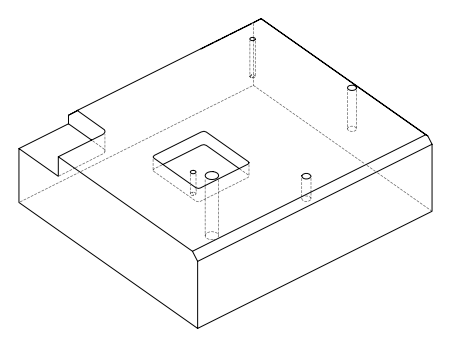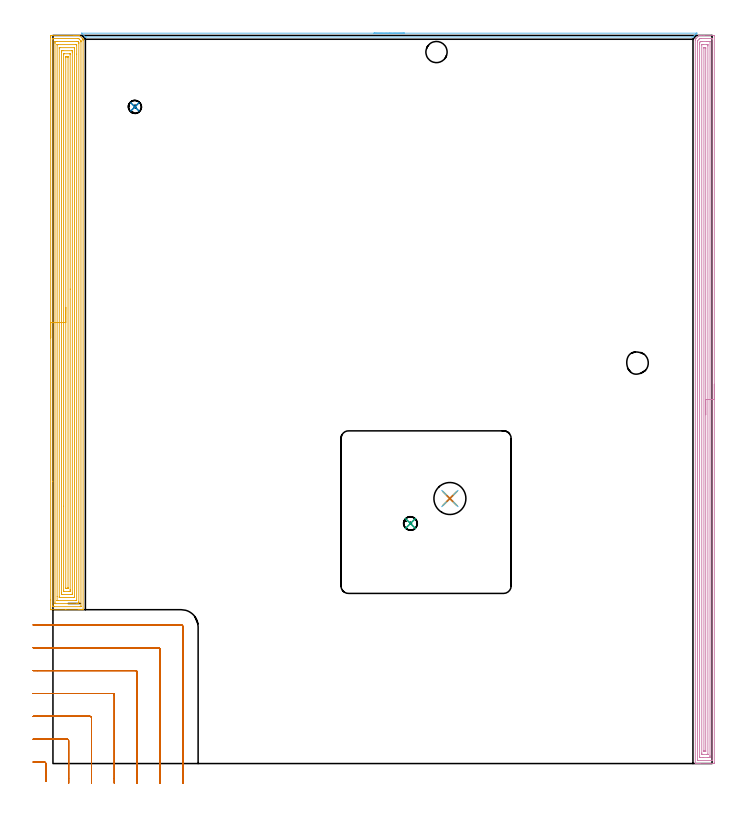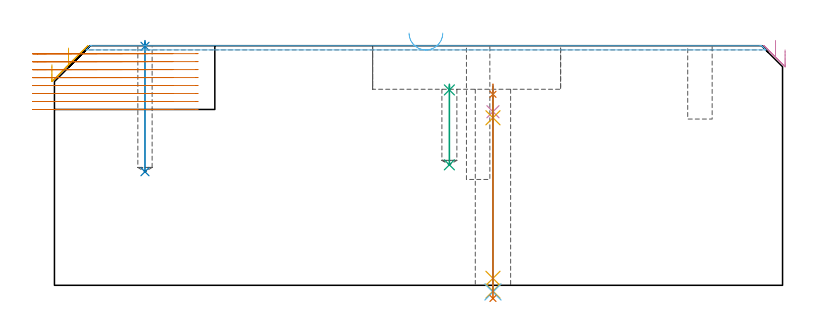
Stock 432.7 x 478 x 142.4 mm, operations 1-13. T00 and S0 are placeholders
(PLAN: 16 operations, 10 tool changes, 118.4 min)
(1 SPOT_DRILL | STEP1HOLE | NXT0321_9005460120000 | 0.05 min | 3098 mm3)
(2 SPOT_DRILL_1 | STEP1POCKET | NXT0321_9005460120000 | 0.03 min | 6 mm3)
(3 SPOT_DRILL_2 | STEP1POCKET_3 | NXT0321_9005460120000 | 0.03 min | 2957 mm3)
(4 DRILL_BLIND_HOLE_INTO_CENTER | STEP1HOLE | UGT0301_205 | 0.07 min | 433 mm3)
(5 GUN_DRILL_THROUGH_HOLE | STEP1HOLE | UGT0307_005 | 0.57 min | 5618 mm3)
(6 DRILL_TO_ENLARGE_THROUGH_HOLE | STEP1HOLE | NXT0301_102 | 0.5 min | 11002 mm3)
(7 DRILL_TO_ENLARGE_THROUGH_HOLE_1 | STEP1HOLE | UGT0301_051 | 0.51 min | 28937 mm3)
(8 DRILL_BLIND_HOLE_INTO_CENTER_1 | STEP1POCKET | UGT0301_480 | 0.31 min | 4115 mm3)
(9 DRILL_BLIND_HOLE_INTO_CENTER_2 | STEP1POCKET_3 | UGT0301_205 | 0.19 min | 2699 mm3)
(10 AREA_MILL | FG_CHAMFER_SURFACE | UGT0205_001 | 19.33 min | 37342 mm3)
(11 AREA_MILL_1 | FG_CHAMFER_SURFACE_1 | UGT0205_001 | 24.43 min | 87335 mm3)
(12 AREA_MILL_2 | FG_CHAMFER_SURFACE_2 | UGT0205_001 | 3.37 min | 1246 mm3)
(13 MILL_CORNER_NOTCH_RECTANGULAR | CORNER_NOTCH_RECTANGULAR | UGT0201_094 | Follow Part, ap 5, ae 75% | 13.99 min | 362023 mm3)
(14 MILL_RECTANGULAR_POCKET | POCKET_RECTANGULAR_STRAIGHT | NXT0201_009 | Follow Part, ap 2, ae 75% | 53.5 min | 296428 mm3)
(15 MILL_BLIND_HOLE_FROM_SOLID_MATERIAL | STEP1POCKET_1 | NXT0201_011 | Spiral | 0.84 min | 12017 mm3)
(16 MILL_BLIND_HOLE_FROM_SOLID_MATERIAL_1 | STEP1POCKET_2 | NXT0201_011 | Spiral | 0.62 min | 7200 mm3)
(TOOL NXT0321_9005460120000 | NC Spot Drill, 142deg, 12mm, Carbide, Uncoated | D12 PA142 FL30 Z2)
(TOOL UGT0301_205 | Twist Drill 8.9 mm | D8.9 PA118 FL78 Z2)
(TOOL UGT0307_005 | Gun Drill 8.3 mm | D8.3 PA130 FL24 Z1)
(TOOL NXT0301_102 | Carbide Drill 13.5mm [860.1-1350-108A1-MM 2214] | D13.5 PA140 FL123 Z2)
(TOOL UGT0301_051 | Twist Drill 21 mm | D21 PA118 FL145 Z2)
(TOOL UGT0301_480 | Carbide Drill 8.5 mm | D8.5 PA118 FL75 Z2)
(TOOL UGT0205_001 | Chamfer Mill 20 x 3 x 45 deg. | D20 FL50 Z2)
(TOOL UGT0201_094 | End mill 20 mm | D20 FL38 Z4)
(TOOL NXT0201_009 | ENDMILL 8mm [2P460-0800-NA 1630] | D8 FL26 Z6)
(TOOL NXT0201_011 | ENDMILL 12mm [2P460-1200-NA 1630] | D12 FL38 Z6)
(OP 1 SPOT_DRILL)
G17 G21 G94 G90
T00 M6
G54
G17 G0 G90 X260.6 Y174. S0 M3
G43 Z152.4 H0
G94 G81 G98 Z113.5 F250. R119.5
G80
M5
M2
(OP 2 SPOT_DRILL_1)
G17 G21 G94 G90
T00 M6
G54
G17 G0 G90 X53.8 Y431.1 S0 M3
G43 Z152.4 H0
G94 G81 G98 Z142.034 F250. R145.4
G80
M5
M2
(OP 3 SPOT_DRILL_2)
G17 G21 G94 G90
T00 M6
G54
G17 G0 G90 X234.7 Y157.6 S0 M3
G43 Z152.4 H0
G94 G81 G98 Z116.117 F250. R119.5
G80
M5
M2
(OP 4 DRILL_BLIND_HOLE_INTO_CENTER)
G17 G21 G94 G90
T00 M6
G54
G17 G0 G90 X260.6 Y174. S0 M3
G43 Z152.4 H0
G94 G81 G98 Z103.15 F250. R118.5
G80
M5
M2
(OP 5 GUN_DRILL_THROUGH_HOLE)
G17 G21 G94 G90
T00 M6
G54
G17 G0 G90 X260.6 Y174. M8
G43 Z152.4 H0
Z114.098
S716 M3
G94 G1 Z99.558 F125. M26
G4 X.084
Z4.15 F250.
G4 X.084
Z-3.435 F125.
G4 X.084
M5
M9
G0 Z114.098
Z152.4
M2
(OP 6 DRILL_TO_ENLARGE_THROUGH_HOLE)
G17 G21 G94 G90
T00 M6
G54
G17 G0 G90 X260.6 Y174. S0 M3
G43 Z152.4 H1
G94 G73 G98 Z-3.957 F250. Q13.384 R118.5
G80
M5
M2
(OP 7 DRILL_TO_ENLARGE_THROUGH_HOLE_1)
G17 G21 G94 G90
T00 M6
G54
G17 G0 G90 X260.6 Y174. S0 M3
G43 Z152.4 H0
G94 G73 G98 Z-7.809 F250. Q20.718 R118.5
G80
M5
M2
(OP 8 DRILL_BLIND_HOLE_INTO_CENTER_1)
G17 G21 G94 G90
T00 M6
G54
G17 G0 G90 X53.8 Y431.1 S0 M3
G43 Z152.4 H0
G94 G81 G98 Z67.5 F250. R144.4
G80
M5
M2
(OP 9 DRILL_BLIND_HOLE_INTO_CENTER_2)
G17 G21 G94 G90
T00 M6
G54
G17 G0 G90 X234.7 Y157.6 S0 M3
G43 Z152.4 H0
G94 G81 G98 Z71.6 F250. R118.5
G80
M5
M2
(OP 10 AREA_MILL)
G17 G21 G94 G90
T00 M6
G54
G17 G0 G90 X434.2 Y249. S1061 M3
G43 Z152.4 H0
Z139.9
G94 G1 Y248.962 Z139.028 F250.
Y248.848 Z138.164
Y248.659 Z137.312
Y248.397 Z136.48
Y248.063 Z135.674
Y247.66 Z134.9
Y247.192 Z134.164
Y246.66 Z133.472
Y246.071 Z132.829
Y245.428 Z132.24
Y244.736 Z131.708
Y244. Z131.24
Y243.226 Z130.837
Y242.42 Z130.503
Y241.588 Z130.241
Y240.737 Z130.052
Y239.872 Z129.938
Y239. Z129.9
Y0.611
X434.195 Y0.217 Z129.903
X434.192 Y0.01 Z129.906
X433.981 Y0. Z130.116
X424.853 Z139.241
X424.294 Z139.803
X423.968 Z140.128
X423.409 Z140.687
X423.083 Z141.011
X422.431 Z141.668
X422.067 Z142.032
X421.721 Z142.37
X421.702 Y0.008 Z142.388
X421.7 Y0.165 Z142.4
Y474.711
X421.704 Y475.486 Z142.393
X421.706 Y475.503 Z142.391
X421.804 Y475.603 Z142.294
X422.133 Y475.934 Z141.966
X423.968 Y477.769 Z140.13
X424.057 Y477.858 Z140.042
X424.1 Y477.902 Z139.996
X424.198 Y477.99 Z139.894
X424.291 Y477.998 Z139.801
X424.737 Y478. Z139.363
X425.086 Z139.014
X425.738 Z138.357
X426.949 Z137.148
X427.508 Z136.587
X433.701 Z130.396
X433.984 Y477.997 Z130.114
X434.192 Y477.99 Z129.906
X434.199 Y477.78 Z129.899
X434.2 Y239. Z129.9
X432.786 Z131.314
X432.785 Y2.181 Z131.315
X432.784 Y2.074 Z131.316
X432.781 Y2.021 Z131.319
X432.78 Y2.014 Z131.32
X432.769 Y2.01 Z131.331
X432.718 Y2.006 Z131.382
X432.324 Y2.001 Z131.776
X423.476 Z140.624
X423.238 Y2.006 Z140.862
X423.13 Y2.01 Z140.97
X423.121 Y2.015 Z140.979
X423.118 Y2.033 Z140.982
X423.116 Y2.079 Z140.984
X423.115 Y2.175 Z140.985
X423.114 Y2.366 Z140.986
Y473.818
X423.119 Y474.249 Z140.981
X423.121 Y474.459 Z140.979
X423.224 Y474.568 Z140.876
X423.361 Y474.711 Z140.739
X424.254 Y475.603 Z139.846
X424.56 Y475.899 Z139.54
X424.659 Y475.99 Z139.441
X424.853 Y475.993 Z139.247
X425.346 Y475.999 Z138.754
X432.424 Z131.676
X432.662 Y475.994 Z131.438
X432.77 Y475.99 Z131.33
X432.78 Y475.985 Z131.32
X432.782 Y475.967 Z131.318
X432.784 Y475.921 Z131.316
X432.785 Y475.825 Z131.315
X432.786 Y475.634 Z131.314
Y239.
X431.372 Z132.728
X431.371 Y5.075 Z132.729
X431.37 Y4.749 Z132.73
X431.366 Y4.182 Z132.734
X431.365 Y4.028 Z132.735
X431.219 Y4.009 Z132.881
X431.047 Y4.005 Z133.053
X430.343 Y4. Z133.757
X430.162 Z133.938
X426.623 Z137.477
X425.034 Z139.066
X424.853 Y4.002 Z139.247
X424.673 Y4.005 Z139.427
X424.553 Y4.01 Z139.547
X424.534 Y4.018 Z139.566
X424.533 Y4.034 Z139.567
X424.53 Y4.073 Z139.57
X424.529 Y4.182 Z139.571
X424.528 Y472.36 Z139.572
X424.53 Y472.925 Z139.57
X424.532 Y473.249 Z139.568
X424.535 Y473.361 Z139.565
X424.542 Y473.432 Z139.558
X424.885 Y473.786 Z139.215
X424.918 Y473.818 Z139.182
X425.084 Y473.973 Z139.016
X425.377 Y473.99 Z138.723
X425.559 Y473.998 Z138.541
X425.738 Y473.999 Z138.362
X426.442 Y474. Z137.658
X429.277 Z134.823
X430.866 Z133.234
X431.047 Y473.998 Z133.053
X431.228 Y473.995 Z132.872
X431.347 Y473.99 Z132.753
X431.366 Y473.982 Z132.734
X431.368 Y473.966 Z132.732
X431.37 Y473.927 Z132.73
X431.371 Y473.818 Z132.729
X431.372 Y239. Z132.728
X429.957 Z134.143
Y6.175
X429.956 Y6.077 Z134.144
X429.953 Y6.018 Z134.147
X429.95 Y6.01 Z134.15
X429.943 Y6.006 Z134.157
X429.917 Y6.003 Z134.183
X429.704 Y6.001 Z134.396
X429.277 Y6. Z134.823
X426.591 Z137.509
X426.188 Y6.006 Z137.912
X425.987 Y6.01 Z138.113
X425.949 Y6.016 Z138.151
X425.947 Y6.05 Z138.153
X425.945 Y6.107 Z138.155
X425.943 Y6.654 Z138.157
Y6.861
Y471.825
X425.944 Y471.924 Z138.156
X425.947 Y471.982 Z138.153
X425.95 Y471.99 Z138.15
X425.957 Y471.994 Z138.143
X425.983 Y471.997 Z138.117
X426.655 Y472. Z137.445
X429.309 Z134.791
X429.712 Y471.994 Z134.388
X429.913 Y471.99 Z134.187
X429.951 Y471.985 Z134.149
X429.953 Y471.951 Z134.147
X429.955 Y471.893 Z134.145
X429.957 Y471.346 Z134.143
Y471.139
Y239.
X428.543 Z135.557
X428.542 Y8.342 Z135.558
X428.538 Y8.039 Z135.562
X428.536 Y8.008 Z135.564
X428.531 Y8.005 Z135.569
X428.513 Y8.002 Z135.587
X428.148 Y8. Z135.952
X427.508 Y8.003 Z136.592
X427.416 Y8.006 Z136.684
X427.367 Y8.01 Z136.733
X427.362 Y8.19 Z136.738
X427.358 Y8.494 Z136.742
X427.357 Y8.647 Z136.743
X427.358 Y469.658 Z136.742
X427.362 Y469.962 Z136.738
X427.364 Y469.992 Z136.736
X427.369 Y469.995 Z136.731
X427.388 Y469.998 Z136.712
X427.752 Y470. Z136.348
X428.392 Y469.997 Z135.708
X428.484 Y469.994 Z135.616
X428.533 Y469.991 Z135.567
X428.538 Y469.81 Z135.562
X428.542 Y469.506 Z135.558
X428.543 Y469.353 Z135.557
Y239.
Y238.128 Z135.595
Y237.264 Z135.709
Y236.412 Z135.898
Y235.58 Z136.16
Y234.774 Z136.494
Y234. Z136.897
Y233.264 Z137.365
Y232.572 Z137.896
Y231.929 Z138.486
Y231.34 Z139.129
Y230.809 Z139.821
Y230.34 Z140.557
Y229.937 Z141.331
Y229.603 Z142.137
Y229.341 Z142.969
Y229.152 Z143.82
Y229.038 Z144.685
Y229. Z145.557
G0 Z152.4
M5
M2
(OP 11 AREA_MILL_1)
G17 G21 G94 G90
T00 M6
G54
G17 G0 G90 X-1.5 Y279.5 S1061 M3
G43 Z152.4 H0
Z131.1
G94 G1 Y279.538 Z130.228 F250.
Y279.652 Z129.364
Y279.841 Z128.512
Y280.103 Z127.68
Y280.437 Z126.874
Y280.84 Z126.1
Y281.308 Z125.364
Y281.84 Z124.672
Y282.429 Z124.029
Y283.072 Z123.44
Y283.764 Z122.909
Y284.5 Z122.44
Y285.274 Z122.037
Y286.08 Z121.703
Y286.912 Z121.441
Y287.763 Z121.252
Y288.628 Z121.138
Y289.5 Z121.1
Y476.99
X-1.499 Y477.392 Z121.101
X-1.495 Y477.877 Z121.103
X-1.492 Y477.991 Z121.106
X-1.015 Y477.996 Z121.583
X-0.413 Y478. Z122.184
X13.41 Z136.005
X14.011 Z136.606
X14.576 Z137.173
X14.895 Z137.491
X15.46 Z138.056
X15.779 Z138.374
X16.418 Z139.017
X17.105 Z139.704
X17.229 Y477.999 Z139.828
X17.3 Y477.99 Z139.896
X17.376 Y477.925 Z139.974
X19.693 Y475.607 Z142.292
X19.76 Y475.536 Z142.359
X19.794 Y475.495 Z142.391
X19.8 Y474.714 Z142.4
Y101.161
X19.797 Y101.009 Z142.388
X19.785 Y101.007 Z142.376
X19.449 Y101. Z142.049
X19.069 Z141.668
X18.431 Z141.026
X17.228 Z139.825
X16.663 Z139.257
X8.425 Z131.022
X-1.298 Y101.001 Z121.299
X-1.492 Y101.01 Z121.106
X-1.499 Y101.204 Z121.099
X-1.5 Y107.479 Z121.1
Y289.5
X-0.086 Z122.514
Y475.607
X-0.084 Y475.819 Z122.516
X-0.082 Y475.925 Z122.518
X-0.079 Y475.975 Z122.521
X-0.072 Y475.99 Z122.528
X-0.024 Y475.992 Z122.576
X0.366 Y475.999 Z122.966
X16.274 Y476. Z138.874
X16.663 Y475.997 Z139.263
X16.792 Y475.993 Z139.392
X16.838 Y475.99 Z139.438
X16.876 Y475.963 Z139.476
X16.949 Y475.893 Z139.549
X17.242 Y475.607 Z139.842
X17.547 Y475.303 Z140.147
X18.132 Y474.715 Z140.732
X18.33 Y474.508 Z140.93
X18.379 Y474.445 Z140.979
X18.381 Y474.396 Z140.981
X18.383 Y474.291 Z140.983
X18.386 Y473.868 Z140.986
Y473.822
Y103.393
X18.384 Y103.181 Z140.984
X18.382 Y103.075 Z140.982
X18.379 Y103.025 Z140.979
X18.372 Y103.01 Z140.972
X18.324 Y103.008 Z140.924
X17.934 Y103.001 Z140.534
X0.753 Y103. Z123.353
X0.257 Y103.001 Z122.857
X0.03 Y103.006 Z122.63
X-0.073 Y103.01 Z122.527
X-0.084 Y103.346 Z122.516
X-0.085 Y103.393 Z122.515
X-0.086 Y185.291 Z122.514
Y289.5
X1.328 Z123.928
X1.329 Y472.929 Z123.929
X1.33 Y473.24 Z123.93
X1.334 Y473.822 Z123.934
X1.335 Y473.969 Z123.935
X1.469 Y473.991 Z124.069
X1.637 Y473.995 Z124.237
X2.345 Y474. Z124.945
X2.521 Z125.121
X15.779 Z138.379
X15.955 Y473.998 Z138.555
X16.308 Y473.991 Z138.908
X16.401 Y473.988 Z139.001
X16.425 Y473.968 Z139.025
X16.477 Y473.92 Z139.077
X16.579 Y473.822 Z139.179
X16.663 Y473.737 Z139.263
X16.861 Y473.532 Z139.461
X16.957 Y473.431 Z139.557
X16.964 Y473.241 Z139.564
X16.968 Y472.929 Z139.568
X16.971 Y472.619 Z139.571
Y106.071
Y105.76
X16.966 Y105.178 Z139.566
X16.965 Y105.031 Z139.565
X16.83 Y105.009 Z139.43
X16.663 Y105.006 Z139.263
X15.955 Y105. Z138.555
X15.779 Z138.379
X1.813 Z124.413
X1.637 Y105.002 Z124.237
X1.461 Y105.006 Z124.061
X1.346 Y105.01 Z123.946
X1.335 Y105.021 Z123.935
X1.332 Y105.037 Z123.932
X1.33 Y105.074 Z123.93
X1.329 Y105.178 Z123.929
X1.328 Y105.49 Z123.928
Y289.5
X2.743 Z125.343
Y471.813
X2.744 Y471.908 Z125.344
X2.747 Y471.966 Z125.347
X2.749 Y471.99 Z125.349
X2.77 Y471.992 Z125.37
X2.981 Y471.997 Z125.581
X3.405 Y472. Z126.005
X14.932 Z137.532
X15.327 Y471.998 Z137.927
X15.525 Y471.993 Z138.125
X15.546 Y471.99 Z138.146
X15.551 Y471.98 Z138.151
X15.555 Y471.944 Z138.155
X15.556 Y471.89 Z138.156
X15.557 Y471.368 Z138.157
Y465.692
Y107.187
X15.556 Y107.092 Z138.156
X15.553 Y107.034 Z138.153
X15.55 Y107.01 Z138.15
X15.53 Y107.008 Z138.13
X15.319 Y107.003 Z137.919
X14.895 Y107. Z137.495
X3.368 Z125.968
X2.973 Y107.002 Z125.573
X2.775 Y107.007 Z125.375
X2.754 Y107.01 Z125.354
X2.749 Y107.02 Z125.349
X2.745 Y107.056 Z125.345
X2.744 Y107.109 Z125.344
X2.743 Y109.641 Z125.343
Y289.5
X4.157 Z126.757
Y469.625
X4.16 Y469.891 Z126.76
X4.163 Y469.966 Z126.763
X4.166 Y469.992 Z126.766
X4.171 Y469.994 Z126.771
X4.209 Y469.997 Z126.809
X4.289 Y469.999 Z126.889
X4.538 Y470. Z127.138
X14.011 Y469.999 Z136.611
X14.102 Y469.997 Z136.702
X14.128 Y469.994 Z136.728
X14.136 Y469.992 Z136.736
X14.138 Y469.935 Z136.738
X14.141 Y469.758 Z136.741
X14.143 Y469.492 Z136.743
Y469.359
Y109.375
X14.14 Y109.109 Z136.74
X14.137 Y109.034 Z136.737
X14.134 Y109.008 Z136.734
X14.129 Y109.006 Z136.729
X14.091 Y109.003 Z136.691
X14.011 Y109.001 Z136.611
X13.762 Y109. Z136.362
X4.289 Y109.001 Z126.889
X4.198 Y109.003 Z126.798
X4.172 Y109.006 Z126.772
X4.164 Y109.008 Z126.764
X4.162 Y109.064 Z126.762
X4.159 Y109.242 Z126.759
X4.157 Y109.774 Z126.757
Y289.5
X5.571 Z128.171
Y467.171
X5.572 Y467.574 Z128.172
X5.574 Y467.819 Z128.174
X5.578 Y467.94 Z128.178
X5.581 Y467.99 Z128.181
X5.639 Y467.995 Z128.239
X6.056 Y467.998 Z128.656
X6.518 Y468. Z129.118
X12.244 Y467.999 Z134.844
X12.709 Y467.996 Z135.309
X12.721 Y467.99 Z135.321
X12.724 Y467.982 Z135.324
X12.727 Y467.574 Z135.327
X12.729 Y467.084 Z135.329
Y466.681
Y111.829
X12.728 Y111.426 Z135.328
X12.726 Y111.181 Z135.326
X12.722 Y111.06 Z135.322
X12.719 Y111.01 Z135.319
X12.661 Y111.005 Z135.261
X12.244 Y111.002 Z134.844
X11.781 Y111. Z134.381
X6.056 Y111.001 Z128.656
X5.591 Y111.004 Z128.191
X5.579 Y111.01 Z128.179
X5.576 Y111.019 Z128.176
X5.573 Y111.426 Z128.173
X5.571 Y111.916 Z128.171
Y112.319
Y289.5
X6.985 Z129.585
X6.986 Y465.742 Z129.586
X6.987 Y465.789 Z129.587
X6.994 Y465.99 Z129.594
X7.406 Y465.997 Z130.006
X7.615 Y465.999 Z130.215
X11.152 Z133.752
X11.246 Y465.994 Z133.846
X11.264 Y465.99 Z133.864
X11.308 Y465.971 Z133.908
X11.313 Y465.836 Z133.913
X11.314 Y465.789 Z133.914
X11.315 Y311.47 Z133.915
Y114.149
X11.314 Y113.258 Z133.914
X11.313 Y113.211 Z133.913
X11.306 Y113.01 Z133.906
X10.894 Y113.003 Z133.494
X10.685 Y113.001 Z133.285
X7.148 Z129.748
X7.054 Y113.006 Z129.654
X7.036 Y113.01 Z129.636
X6.992 Y113.029 Z129.592
X6.987 Y113.164 Z129.587
X6.986 Y113.211 Z129.586
X6.985 Y168.915 Z129.585
Y289.5
X8.4 Z131.
Y463.422
X8.403 Y463.734 Z131.003
X8.407 Y463.941 Z131.007
X8.412 Y463.991 Z131.012
X8.433 Y463.994 Z131.033
X8.488 Y463.997 Z131.088
X8.708 Y464. Z131.308
X9.592 Z132.192
X9.811 Y463.998 Z132.411
X9.865 Y463.994 Z132.465
X9.889 Y463.99 Z132.489
X9.894 Y463.979 Z132.494
X9.898 Y463.93 Z132.498
X9.9 Y463.879 Z132.5
Y115.578
X9.897 Y115.266 Z132.497
X9.893 Y115.059 Z132.493
X9.888 Y115.009 Z132.488
X9.867 Y115.006 Z132.467
X9.812 Y115.003 Z132.412
X9.592 Y115. Z132.192
X8.708 Z131.308
X8.489 Y115.002 Z131.089
X8.435 Y115.006 Z131.035
X8.412 Y115.01 Z131.012
X8.406 Y115.021 Z131.006
X8.402 Y115.07 Z131.002
X8.4 Y115.121 Z131.
Y289.5
Y290.372 Z131.038
Y291.236 Z131.151
Y292.088 Z131.34
Y292.92 Z131.603
Y293.726 Z131.936
Y294.5 Z132.339
Y295.236 Z132.808
Y295.928 Z133.339
Y296.571 Z133.928
Y297.16 Z134.572
Y297.691 Z135.264
Y298.16 Z136.
Y298.563 Z136.773
Y298.897 Z137.579
Y299.159 Z138.411
Y299.348 Z139.263
Y299.462 Z140.128
Y299.5 Z141.
G0 Z152.4
M5
M2
(OP 12 AREA_MILL_2)
G17 G21 G94 G90
T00 M6
G54
G17 G0 G90 X210.75 Y479.5 S1061 M3
G43 Z152.4 H0
Z149.9
G94 G1 X210.788 Z149.028 F250.
X210.902 Z148.163
X211.091 Z147.312
X211.353 Z146.48
X211.687 Z145.674
X212.09 Z144.9
X212.558 Z144.164
X213.09 Z143.472
X213.679 Z142.829
X214.322 Z142.24
X215.014 Z141.708
X215.75 Z141.24
X216.524 Z140.837
X217.33 Z140.503
X218.162 Z140.241
X219.013 Z140.052
X219.878 Z139.938
X220.75 Z139.9
X422.684 Y479.499 Z139.899
X422.685 Y479.495 Z139.903
X422.684 Y479.486 Z139.912
X422.622 Y479.421 Z139.977
X422.089 Y478.888 Z140.511
X421.89 Y478.688 Z140.708
X421.33 Y478.129 Z141.27
X421.196 Y477.995 Z141.403
X421.014 Y477.812 Z141.584
X420.574 Y477.374 Z142.026
X420.303 Y477.104 Z142.294
X420.202 Y477.006 Z142.391
X419.411 Y477. Z142.4
X22.09
X21.318 Y477.004 Z142.392
X21.298 Y477.006 Z142.391
X21.197 Y477.102 Z142.296
X18.807 Y479.492 Z139.906
X18.812 Y479.495 Z139.904
X18.965 Y479.5 Z139.9
X220.75
X221.622 Z139.938
X222.486 Z140.052
X223.338 Z140.241
X224.17 Z140.503
X224.976 Z140.837
X225.75 Z141.24
X226.486 Z141.708
X227.178 Z142.24
X227.821 Z142.829
X228.41 Z143.472
X228.941 Z144.164
X229.41 Z144.9
X229.813 Z145.674
X230.147 Z146.48
X230.409 Z147.312
X230.598 Z148.163
X230.712 Z149.028
X230.75 Z149.9
G0 Z152.4
M5
M2
(OP 13 MILL_CORNER_NOTCH_RECTANGULAR)
G17 G21 G94 G90
T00 M6
G54
G17 G0 G90 X-4.7 Y-11.827 S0 M3
G43 Z152.4 H0
Z137.662
G94 G1 Y-8.827 F250.
Y0.007 F500.
G3 X-5.693 Y1. R1.
G1 X-10.
X-13. F250.
G0 Z152.4
X10.3 Y-13.
Z137.662
G1 Y-10.
Y15.007 F500.
G3 X9.307 Y16. R1.
G1 X-10.
X-13. F250.
G0 Z152.4
X25.3 Y-13.
Z137.662
G1 Y-10.
Y30.006 F500.
G3 X24.306 Y31. R1.
G1 X-10.
X-13. F250.
G0 Z152.4
X40.3 Y-13.
Z137.662
G1 Y-10.
Y45.006 F500.
G3 X39.306 Y46. R1.
G1 X-10.
X-13. F250.
G0 Z152.4
X55.3 Y-13.
Z137.662
G1 Y-10.
Y60.005 F500.
G3 X54.305 Y61. R1.
G1 X-10.
X-13. F250.
G0 Z152.4
X70.3 Y-13.
Z137.662
G1 Y-10.
Y75.005 F500.
G3 X69.305 Y76. R1.
G1 X-10.
X-13. F250.
G0 Z152.4
X85.3 Y-13.
Z137.662
G1 Y-10.
Y89.9 F500.
G3 X84.2 Y91. R1.1
G1 X-10.
X-13. F250.
G0 Z152.4
X-4.7 Y-11.827
Z132.925
G1 Y-8.827
Y0.007 F500.
G3 X-5.693 Y1. R1.
G1 X-10.
X-13. F250.
G0 Z152.4
X10.3 Y-13.
Z132.925
G1 Y-10.
Y15.007 F500.
G3 X9.307 Y16. R1.
G1 X-10.
X-13. F250.
G0 Z152.4
X25.3 Y-13.
Z132.925
G1 Y-10.
Y30.006 F500.
G3 X24.306 Y31. R1.
G1 X-10.
X-13. F250.
G0 Z152.4
X40.3 Y-13.
Z132.925
G1 Y-10.
Y45.006 F500.
G3 X39.306 Y46. R1.
G1 X-10.
X-13. F250.
G0 Z152.4
X55.3 Y-13.
Z132.925
G1 Y-10.
Y60.005 F500.
G3 X54.305 Y61. R1.
G1 X-10.
X-13. F250.
G0 Z152.4
X70.3 Y-13.
Z132.925
G1 Y-10.
Y75.005 F500.
G3 X69.305 Y76. R1.
G1 X-10.
X-13. F250.
G0 Z152.4
X85.3 Y-13.
Z132.925
G1 Y-10.
Y89.9 F500.
G3 X84.2 Y91. R1.1
G1 X-10.
X-13. F250.
G0 Z152.4
X-4.7 Y-11.827
Z128.187
G1 Y-8.827
Y0.007 F500.
G3 X-5.693 Y1. R1.
G1 X-10.
X-13. F250.
G0 Z152.4
X10.3 Y-13.
Z128.187
G1 Y-10.
Y15.007 F500.
G3 X9.307 Y16. R1.
G1 X-10.
X-13. F250.
G0 Z152.4
X25.3 Y-13.
Z128.187
G1 Y-10.
Y30.006 F500.
G3 X24.306 Y31. R1.
G1 X-10.
X-13. F250.
G0 Z152.4
X40.3 Y-13.
Z128.187
G1 Y-10.
Y45.006 F500.
G3 X39.306 Y46. R1.
G1 X-10.
X-13. F250.
G0 Z152.4
X55.3 Y-13.
Z128.187
G1 Y-10.
Y60.005 F500.
G3 X54.305 Y61. R1.
G1 X-10.
X-13. F250.
G0 Z152.4
X70.3 Y-13.
Z128.187
G1 Y-10.
Y75.005 F500.
G3 X69.305 Y76. R1.
G1 X-10.
X-13. F250.
G0 Z152.4
X85.3 Y-13.
Z128.187
G1 Y-10.
Y89.9 F500.
G3 X84.2 Y91. R1.1
G1 X-10.
X-13. F250.
G0 Z152.4
X-4.7 Y-11.827
Z123.45
G1 Y-8.827
Y0.007 F500.
G3 X-5.693 Y1. R1.
G1 X-10.
X-13. F250.
G0 Z152.4
X10.3 Y-13.
Z123.45
G1 Y-10.
Y15.007 F500.
G3 X9.307 Y16. R1.
G1 X-10.
X-13. F250.
G0 Z152.4
X25.3 Y-13.
Z123.45
G1 Y-10.
Y30.006 F500.
G3 X24.306 Y31. R1.
G1 X-10.
X-13. F250.
G0 Z152.4
X40.3 Y-13.
Z123.45
G1 Y-10.
Y45.006 F500.
G3 X39.306 Y46. R1.
G1 X-10.
X-13. F250.
G0 Z152.4
X55.3 Y-13.
Z123.45
G1 Y-10.
Y60.005 F500.
G3 X54.305 Y61. R1.
G1 X-10.
X-13. F250.
G0 Z152.4
X70.3 Y-13.
Z123.45
G1 Y-10.
Y75.005 F500.
G3 X69.305 Y76. R1.
G1 X-10.
X-13. F250.
G0 Z152.4
X85.3 Y-13.
Z123.45
G1 Y-10.
Y89.9 F500.
G3 X84.2 Y91. R1.1
G1 X-10.
X-13. F250.
G0 Z152.4
X-4.7 Y-11.827
Z118.712
G1 Y-8.827
Y0.007 F500.
G3 X-5.693 Y1. R1.
G1 X-10.
X-13. F250.
G0 Z152.4
X10.3 Y-13.
Z118.712
G1 Y-10.
Y15.007 F500.
G3 X9.307 Y16. R1.
G1 X-10.
X-13. F250.
G0 Z152.4
X25.3 Y-13.
Z118.712
G1 Y-10.
Y30.006 F500.
G3 X24.306 Y31. R1.
G1 X-10.
X-13. F250.
G0 Z152.4
X40.3 Y-13.
Z118.712
G1 Y-10.
Y45.006 F500.
G3 X39.306 Y46. R1.
G1 X-10.
X-13. F250.
G0 Z152.4
X55.3 Y-13.
Z118.712
G1 Y-10.
Y60.005 F500.
G3 X54.305 Y61. R1.
G1 X-10.
X-13. F250.
G0 Z152.4
X70.3 Y-13.
Z118.712
G1 Y-10.
Y75.005 F500.
G3 X69.305 Y76. R1.
G1 X-10.
X-13. F250.
G0 Z152.4
X85.3 Y-13.
Z118.712
G1 Y-10.
Y89.9 F500.
G3 X84.2 Y91. R1.1
G1 X-10.
X-13. F250.
G0 Z152.4
X-4.7 Y-11.827
Z113.975
G1 Y-8.827
Y0.007 F500.
G3 X-5.693 Y1. R1.
G1 X-10.
X-13. F250.
G0 Z152.4
X10.3 Y-13.
Z113.975
G1 Y-10.
Y15.007 F500.
G3 X9.307 Y16. R1.
G1 X-10.
X-13. F250.
G0 Z152.4
X25.3 Y-13.
Z113.975
G1 Y-10.
Y30.006 F500.
G3 X24.306 Y31. R1.
G1 X-10.
X-13. F250.
G0 Z152.4
X40.3 Y-13.
Z113.975
G1 Y-10.
Y45.006 F500.
G3 X39.306 Y46. R1.
G1 X-10.
X-13. F250.
G0 Z152.4
X55.3 Y-13.
Z113.975
G1 Y-10.
Y60.005 F500.
G3 X54.305 Y61. R1.
G1 X-10.
X-13. F250.
G0 Z152.4
X70.3 Y-13.
Z113.975
G1 Y-10.
Y75.005 F500.
G3 X69.305 Y76. R1.
G1 X-10.
X-13. F250.
G0 Z152.4
X85.3 Y-13.
Z113.975
G1 Y-10.
Y89.9 F500.
G3 X84.2 Y91. R1.1
G1 X-10.
X-13. F250.
G0 Z152.4
X-4.7 Y-11.827
Z109.237
G1 Y-8.827
Y0.007 F500.
G3 X-5.693 Y1. R1.
G1 X-10.
X-13. F250.
G0 Z152.4
X10.3 Y-13.
Z109.237
G1 Y-10.
Y15.007 F500.
G3 X9.307 Y16. R1.
G1 X-10.
X-13. F250.
G0 Z152.4
X25.3 Y-13.
Z109.237
G1 Y-10.
Y30.006 F500.
G3 X24.306 Y31. R1.
G1 X-10.
X-13. F250.
G0 Z152.4
X40.3 Y-13.
Z109.237
G1 Y-10.
Y45.006 F500.
G3 X39.306 Y46. R1.
G1 X-10.
X-13. F250.
G0 Z152.4
X55.3 Y-13.
Z109.237
G1 Y-10.
Y60.005 F500.
G3 X54.305 Y61. R1.
G1 X-10.
X-13. F250.
G0 Z152.4
X70.3 Y-13.
Z109.237
G1 Y-10.
Y75.005 F500.
G3 X69.305 Y76. R1.
G1 X-10.
X-13. F250.
G0 Z152.4
X85.3 Y-13.
Z109.237
G1 Y-10.
Y89.9 F500.
G3 X84.2 Y91. R1.1
G1 X-10.
X-13. F250.
G0 Z152.4
X-4.7 Y-11.827
Z104.5
G1 Y-8.827
Y0.007 F500.
G3 X-5.693 Y1. R1.
G1 X-10.
X-13. F250.
G0 Z152.4
X10.3 Y-13.
Z104.5
G1 Y-10.
Y15.007 F500.
G3 X9.307 Y16. R1.
G1 X-10.
X-13. F250.
G0 Z152.4
X25.3 Y-13.
Z104.5
G1 Y-10.
Y30.006 F500.
G3 X24.306 Y31. R1.
G1 X-10.
X-13. F250.
G0 Z152.4
X40.3 Y-13.
Z104.5
G1 Y-10.
Y45.006 F500.
G3 X39.306 Y46. R1.
G1 X-10.
X-13. F250.
G0 Z152.4
X55.3 Y-13.
Z104.5
G1 Y-10.
Y60.005 F500.
G3 X54.305 Y61. R1.
G1 X-10.
X-13. F250.
G0 Z152.4
X70.3 Y-13.
Z104.5
G1 Y-10.
Y75.005 F500.
G3 X69.305 Y76. R1.
G1 X-10.
X-13. F250.
G0 Z152.4
X85.3 Y-13.
Z104.5
G1 Y-10.
Y89.9 F500.
G3 X84.2 Y91. R1.1
G1 X-10.
X-13. F250.
G0 Z152.4
M5
M2
